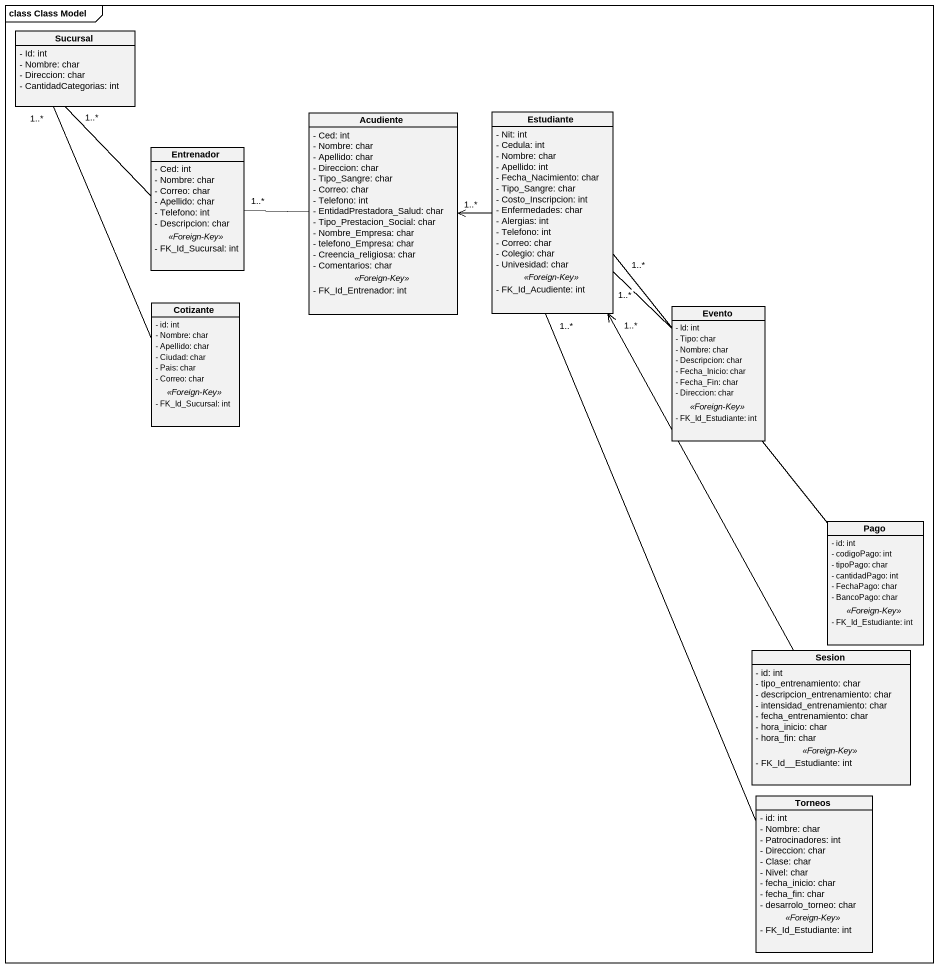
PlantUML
@startuml
mainframe class Class Model
hide circle
hide empty members
skinparam classAttributeIconSize 0
class Sucursal {
  - Id: int
  - Nombre: char
  - Direccion: char
  - CantidadCategorias: int
}
class Acudiente {
  - Ced: int
  - Nombre: char
  - Apellido: char
  - Direccion: char
  - Tipo_Sangre: char
  - Correo: char
  - Telefono: int
  - EntidadPrestadora_Salud: char
  - Tipo_Prestacion_Social: char
  - Nombre_Empresa: char
  - telefono_Empresa: char
  - Creencia_religiosa: char
  - Comentarios: char
  .. <<Foreign-Key>> ..
  - FK_Id_Entrenador: int
}
class Estudiante {
  - Nit: int
  - Cedula: int
  - Nombre: char
  - Apellido: int
  - Fecha_Nacimiento: char
  - Tipo_Sangre: char
  - Costo_Inscripcion: int
  - Enfermedades: char
  - Alergias: int
  - Telefono: int
  - Correo: char
  - Colegio: char
  - Univesidad: char
  .. <<Foreign-Key>> ..
  - FK_Id_Acudiente: int
}
class Entrenador {
  - Ced: int
  - Nombre: char
  - Correo: char
  - Apellido: char
  - Telefono: int
  - Descripcion: char
  .. <<Foreign-Key>> ..
  - FK_Id_Sucursal: int
}
class Cotizante {
  - id: int
  - Nombre: char
  - Apellido: char
  - Ciudad: char
  - Pais: char
  - Correo: char
  .. <<Foreign-Key>> ..
  - FK_Id_Sucursal: int
}
class Evento {
  - Id: int
  - Tipo: char
  - Nombre: char
  - Descripcion: char
  - Fecha_Inicio: char
  - Fecha_Fin: char
  - Direccion: char
  .. <<Foreign-Key>> ..
  - FK_Id_Estudiante: int
}
class Pago {
  - id: int
  - codigoPago: int
  - tipoPago: char
  - cantidadPago: int
  - FechaPago: char
  - BancoPago: char
  .. <<Foreign-Key>> ..
  - FK_Id_Estudiante: int
}
class Sesion {
  - id: int
  - tipo_entrenamiento: char
  - descripcion_entrenamiento: char
  - intensidad_entrenamiento: char
  - fecha_entrenamiento: char
  - hora_inicio: char
  - hora_fin: char
  .. <<Foreign-Key>> ..
  - FK_Id__Estudiante: int
}
class Torneos {
  - id: int
  - Nombre: char
  - Patrocinadores: int
  - Direccion: char
  - Clase: char
  - Nivel: char
  - fecha_inicio: char
  - fecha_fin: char
  - desarrolo_torneo: char
  .. <<Foreign-Key>> ..
  - FK_Id_Estudiante: int
}
Sucursal "1..*" -- Entrenador
Sucursal "1..*" -- Cotizante
Estudiante -left-> "1..*" Acudiente
Estudiante "1..*" -- Evento
Estudiante "1..*" -- Pago
Estudiante "1..*" -- Torneos
Entrenador "1..*" -right- Acudiente
Sesion -up-> "1..*" Estudiante
@enduml
